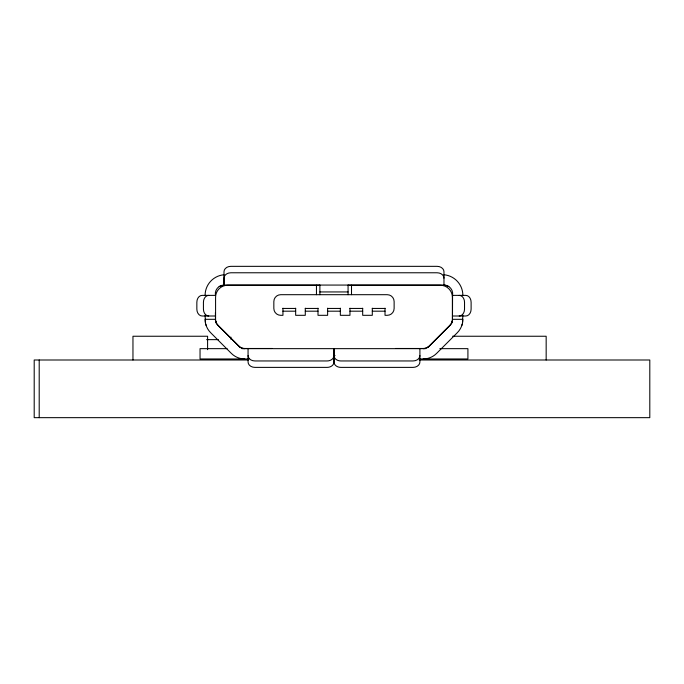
<?xml version="1.0" encoding="UTF-8"?>
<svg xmlns="http://www.w3.org/2000/svg" width="684" height="684" viewBox="0 0 684 684"><rect width="100%" height="100%" fill="white"/><g stroke="black" fill="none" stroke-linecap="round" stroke-linejoin="round"><path stroke-width="1.03" d="M215.443 315.999L202.139 315.999A6.874 5.292 -90 0 1 196.847 309.125L196.847 302.251A6.874 5.292 -90 0 1 202.139 295.377L215.443 295.377A8.738 8.738 0 0 1 224.001 285.066L224.001 271.71A6.874 5.369 0 0 1 230.876 266.341L437.093 266.341A6.874 5.369 0 0 1 443.967 271.71L443.967 285.066A8.738 8.738 0 0 1 452.56 295.377L452.483 320.437A8.73 8.653 0 0 1 451.902 322.6L451.671 323.113M448.781 286.519L443.967 284.715M462.504 323.002L462.863 315.153M461.862 325.396L462.222 324.207M333.638 357.176L333.065 358.262A6.874 5.369 0 0 1 327.106 360.955L254.935 360.955A6.874 5.369 0 0 1 248.061 355.577M423.216 348.652A8.593 8.593 0 0 0 429.296 346.138L450.423 324.986M427.996 347.207L428.449 346.873M219.188 286.519L224.001 285.066L443.967 285.066M319.89 285.245L227.61 285.245A12.03 12.03 0 0 0 215.58 297.266L215.58 319.248A8.593 8.593 0 0 0 218.093 325.319L238.742 345.967A8.593 8.593 0 0 0 244.812 348.481L272.463 348.481M348.071 285.245L440.351 285.245A12.03 12.03 0 0 1 452.38 297.266L452.38 319.248A8.593 8.593 0 0 1 449.867 325.319L429.227 345.967A8.593 8.593 0 0 1 423.148 348.481L395.506 348.481M319.89 291.94L348.071 291.94M452.526 295.377L465.821 295.377A6.874 5.292 -90 0 1 471.114 302.251L471.114 309.125A6.874 5.292 -90 0 1 465.821 315.999L452.526 315.999M282.945 308.441L295.659 308.441M305.286 308.441L318 308.441M327.627 308.441L340.341 308.441M349.96 308.441L362.682 308.441M372.301 308.441L385.024 308.441M282.945 311.186L295.659 311.186M305.286 311.186L318 311.186M327.627 311.186L340.341 311.186M349.96 311.186L362.682 311.186M372.301 311.186L385.024 311.186M452.603 336.246L546.165 336.246L546.165 359.998M206.619 339.64L218.367 339.64M227.088 348.652L200.044 348.652L200.044 358.963L249.01 358.963M241.965 348.652L272.557 348.652M273.027 348.652L425.474 348.652M439.821 348.652L467.916 348.652L467.916 358.963L419.36 358.963M333.638 355.526L335.023 355.526M248.429 359.998L34.2 359.998L34.2 417.659L649.8 417.659L649.8 359.998L419.224 359.998M239.597 346.933L217.538 324.986M334.322 357.176L334.904 358.262A6.874 5.369 0 0 0 340.854 360.955L413.033 360.955A6.874 5.369 0 0 0 419.908 355.577M216.298 323.113L216.067 322.6A8.73 8.653 0 0 1 215.486 320.437L215.409 312.562M215.699 321.54L215.862 322.078M205.739 324.207L206.098 325.396M205.465 323.002L205.097 315.153M419.908 348.652L419.908 362.007A6.874 5.369 0 0 1 413.033 367.385L340.854 367.385A6.874 5.369 0 0 1 334.904 364.7L334.322 363.606L334.322 348.652M385.024 308.202L385.024 315.315L387.255 315.315A6.874 6.874 0 0 0 394.129 308.441L394.129 301.567A6.874 6.874 0 0 0 387.255 294.693L280.714 294.693A6.874 6.874 0 0 0 273.839 301.567L273.839 308.441A6.874 6.874 0 0 0 280.714 315.315L282.945 315.315L282.945 308.202M372.301 308.202L372.301 315.315L362.682 315.315L362.682 308.202M351.508 285.245L351.508 294.693M349.96 308.202L349.96 315.315L340.341 315.315L340.341 308.202M348.071 285.066L348.071 294.693M333.638 348.652L333.638 363.606L333.065 364.7A6.874 5.369 0 0 1 327.106 367.385L254.935 367.385A6.874 5.369 0 0 1 248.061 362.007L248.061 348.652M327.627 308.202L327.627 315.315L318 315.315L318 308.202M319.89 285.066L319.89 294.693M316.453 285.245L316.453 294.693M305.286 308.202L305.286 315.315L295.659 315.315L295.659 308.202M230.876 337.101L230.876 339.204M224.001 285.066L224.001 278.14A6.874 5.369 0 0 1 230.876 272.771L437.093 272.771A6.874 5.369 0 0 1 443.967 278.14M207.594 349.669L207.594 336.246L132.961 336.246L132.961 359.998M39.202 359.998L39.202 417.659M443.967 274.754A20.7 20.7 0 0 1 462.863 295.377M423.216 358.963A18.904 18.904 0 0 0 436.589 353.423L457.331 332.68A18.904 18.904 0 0 0 462.863 319.317L452.56 319.317A8.593 8.593 0 0 1 450.038 325.396M205.097 295.377A20.7 20.7 0 0 1 224.001 274.754M208.723 295.377A6.874 5.292 -90 0 0 203.43 302.251L203.43 309.125A6.874 5.292 -90 0 0 208.723 315.999M217.922 325.396A8.593 8.593 0 0 1 215.409 319.317L205.097 319.317A18.904 18.904 0 0 0 210.638 332.68L231.38 353.423A18.904 18.904 0 0 0 244.744 358.963M244.744 348.652A8.593 8.593 0 0 1 238.673 346.138M459.238 295.377A6.874 5.292 -90 0 1 464.53 302.251L464.53 309.125A6.874 5.292 -90 0 1 459.238 315.999"/></g></svg>
